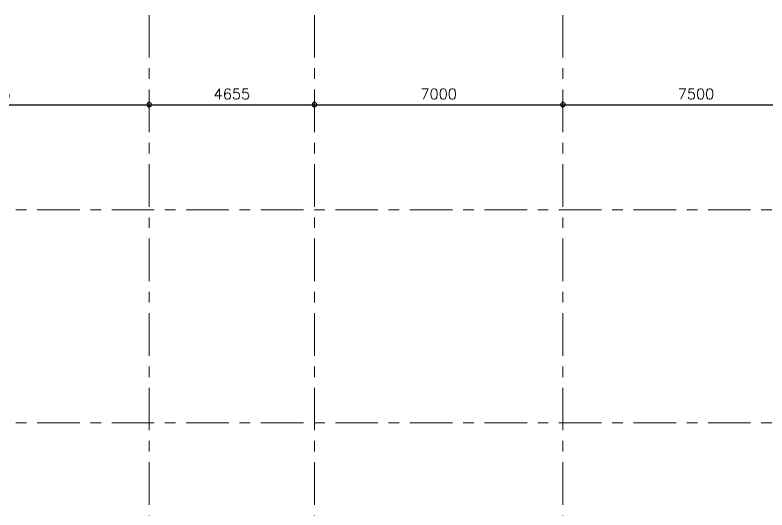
# Model space of a CAD drawing. Header units: millimetres. Extents: x 24487468 to 24959437, y -333213 to 842934.
# Drawn here: x 24724849 to 24746033, y 383730 to 397675 of the extents above; entities that cross this region are included whole.
import ezdxf

# ---------------------------------------------------------------- set-up
doc = ezdxf.new("R2010")
doc.units = ezdxf.units.MM
doc.header["$MEASUREMENT"] = 0
doc.header["$PDMODE"] = 3
doc.linetypes.add('Centreline', pattern=[21, 12, -3, 3, -3])
doc.layers.get('0').update_dxf_attribs({"lineweight": 5})
doc.layers.add('DIM', color=183, linetype='Continuous', lineweight=5)
doc.layers.add('p1 plan grid lck', color=6, linetype='Continuous', lineweight=5)
doc.styles.add('ROMANS', font='romans__.ttf')
doc.dimstyles.new('DIM100', dxfattribs={"dimtxt": 300, "dimasz": 250, "dimexe": 100, "dimexo": 100, "dimgap": 150, "dimtad": 1, "dimdec": 0, "dimrnd": 5, "dimzin": 0, "dimdsep": 46, "dimtxsty": 'ROMANS', "dimblk": 'DOTSMALL', "dimcen": 0.09, "dimclrd": 256, "dimclre": 256, "dimclrt": 7, "dimadec": 0, "dimazin": 0, "dimtfac": 1, "dimtdec": 0, "dimtix": 1, "dimtofl": 0, "dimtmove": 1, "dimatfit": 3, "dimfxl": 100, "dimfxlon": 1, "dimtolj": 1, "dimtzin": 0, "dimarcsym": 0})

# ---------------------------------------------------------------- blocks, each defined once
blk = doc.blocks.new('_DotSmall')
at = {"color": 0, "linetype": 'ByBlock', "const_width": 0.5}
blk.add_lwpolyline([(-0.0625, 0, 1), (0.0625, 0, 1)], format="xyb", close=True, dxfattribs=at)
blk = doc.blocks.new('*D115')
at = {"layer": 'Defpoints', "color": 0, "ltscale": 100, "transparency": 16777216}
for p in [(24728630, 395149), (24719784, 392532), (24728630, 392532)]:
    blk.add_point(p, dxfattribs=at)
at = {"layer": 'DIM', "lineweight": -2, "ltscale": 100, "transparency": 16777216}
for p, q in [((24719784, 395049), (24719784, 395249)), ((24719784, 395149), (24728630, 395149)), ((24728630, 395049), (24728630, 395249))]:
    blk.add_line(p, q, dxfattribs=at)
at = {"layer": 'DIM', "lineweight": -2, "ltscale": 100, "transparency": 16777216, "xscale": 250, "yscale": 250, "zscale": 250, "rotation": 180}
blk.add_blockref('_DotSmall', (24719784, 395149), dxfattribs=at)
at = {"layer": 'DIM', "lineweight": -2, "ltscale": 100, "transparency": 16777216, "xscale": 250, "yscale": 250, "zscale": 250}
blk.add_blockref('_DotSmall', (24728630, 395149), dxfattribs=at)
at = {"layer": 'DIM', "color": 7, "ltscale": 100, "transparency": 16777216, "insert": (24724207, 395450), "char_height": 300, "attachment_point": 5, "style": 'ROMANS'}
blk.add_mtext('\\A1;8845', dxfattribs=at)
blk = doc.blocks.new('*D116')
at = {"layer": 'Defpoints', "color": 0, "ltscale": 100, "transparency": 16777216}
for p in [(24733284, 395149), (24728630, 392532), (24733284, 392532)]:
    blk.add_point(p, dxfattribs=at)
at = {"layer": 'DIM', "lineweight": -2, "ltscale": 100, "transparency": 16777216}
for p, q in [((24728630, 395049), (24728630, 395249)), ((24728630, 395149), (24733284, 395149)), ((24733284, 395049), (24733284, 395249))]:
    blk.add_line(p, q, dxfattribs=at)
at = {"layer": 'DIM', "lineweight": -2, "ltscale": 100, "transparency": 16777216, "xscale": 250, "yscale": 250, "zscale": 250, "rotation": 180}
blk.add_blockref('_DotSmall', (24728630, 395149), dxfattribs=at)
at = {"layer": 'DIM', "lineweight": -2, "ltscale": 100, "transparency": 16777216, "xscale": 250, "yscale": 250, "zscale": 250}
blk.add_blockref('_DotSmall', (24733284, 395149), dxfattribs=at)
at = {"layer": 'DIM', "color": 7, "ltscale": 100, "transparency": 16777216, "insert": (24730957, 395450), "char_height": 300, "attachment_point": 5, "style": 'ROMANS'}
blk.add_mtext('\\A1;4655', dxfattribs=at)
blk = doc.blocks.new('*D117')
at = {"layer": 'Defpoints', "color": 0, "ltscale": 100, "transparency": 16777216}
for p in [(24740284, 395149), (24733284, 392532), (24740284, 392532)]:
    blk.add_point(p, dxfattribs=at)
at = {"layer": 'DIM', "lineweight": -2, "ltscale": 100, "transparency": 16777216}
for p, q in [((24733284, 395049), (24733284, 395249)), ((24733284, 395149), (24740284, 395149)), ((24740284, 395049), (24740284, 395249))]:
    blk.add_line(p, q, dxfattribs=at)
at = {"layer": 'DIM', "lineweight": -2, "ltscale": 100, "transparency": 16777216, "xscale": 250, "yscale": 250, "zscale": 250, "rotation": 180}
blk.add_blockref('_DotSmall', (24733284, 395149), dxfattribs=at)
at = {"layer": 'DIM', "lineweight": -2, "ltscale": 100, "transparency": 16777216, "xscale": 250, "yscale": 250, "zscale": 250}
blk.add_blockref('_DotSmall', (24740284, 395149), dxfattribs=at)
at = {"layer": 'DIM', "color": 7, "ltscale": 100, "transparency": 16777216, "insert": (24736784, 395450), "char_height": 300, "attachment_point": 5, "style": 'ROMANS'}
blk.add_mtext('\\A1;7000', dxfattribs=at)
blk = doc.blocks.new('*D118')
at = {"layer": 'Defpoints', "color": 0, "ltscale": 100, "transparency": 16777216}
for p in [(24747782, 395149), (24740284, 392532), (24747782, 392182)]:
    blk.add_point(p, dxfattribs=at)
at = {"layer": 'DIM', "lineweight": -2, "ltscale": 100, "transparency": 16777216}
for p, q in [((24740284, 395049), (24740284, 395249)), ((24740284, 395149), (24747782, 395149)), ((24747782, 395049), (24747782, 395249))]:
    blk.add_line(p, q, dxfattribs=at)
at = {"layer": 'DIM', "lineweight": -2, "ltscale": 100, "transparency": 16777216, "xscale": 250, "yscale": 250, "zscale": 250, "rotation": 180}
blk.add_blockref('_DotSmall', (24740284, 395149), dxfattribs=at)
at = {"layer": 'DIM', "lineweight": -2, "ltscale": 100, "transparency": 16777216, "xscale": 250, "yscale": 250, "zscale": 250}
blk.add_blockref('_DotSmall', (24747782, 395149), dxfattribs=at)
at = {"layer": 'DIM', "color": 7, "ltscale": 100, "transparency": 16777216, "insert": (24744033, 395450), "char_height": 300, "attachment_point": 5, "style": 'ROMANS'}
blk.add_mtext('\\A1;7500', dxfattribs=at)

msp = doc.modelspace()

# ---------------------------------------------------------------- linework, layer by layer
at = {"layer": 'p1 plan grid lck', "linetype": 'Centreline', "ltscale": 100}
for p, q in [((24728630, 397674.9), (24728630, 350827.9)), ((24733282.6, 397674.9), (24733282.6, 350827.9)), ((24740282.6, 397674.9), (24740282.6, 350827.9)), ((24708672.7, 392182), (24761062.5, 392182)), ((24708672.7, 386182), (24761062.5, 386182))]:
    msp.add_line(p, q, dxfattribs=at)

# ---------------------------------------------------------------- dimensions: what is measured, and where the dimension line sits
at = {"layer": 'DIM', "ltscale": 100}
for base, p1, p2, picture, middle in [((24728630, 395148.6), (24719783.6, 392532), (24728630, 392532), '*D115', (24724206.8, 395450)), ((24733283.6, 395148.6), (24728630, 392532), (24733283.6, 392532), '*D116', (24730956.8, 395450)), ((24740283.6, 395148.6), (24733283.6, 392532), (24740283.6, 392532), '*D117', (24736783.6, 395450)), ((24747782.5, 395148.6), (24740283.6, 392532), (24747782.5, 392182), '*D118', (24744033, 395450))]:
    dim = msp.add_linear_dim(base=base, p1=p1, p2=p2, dimstyle='DIM100', dxfattribs=at)
    dim.commit()
    dim.dimension.update_dxf_attribs({"geometry": picture, "text_midpoint": middle})

doc.saveas('drawing.dxf')
